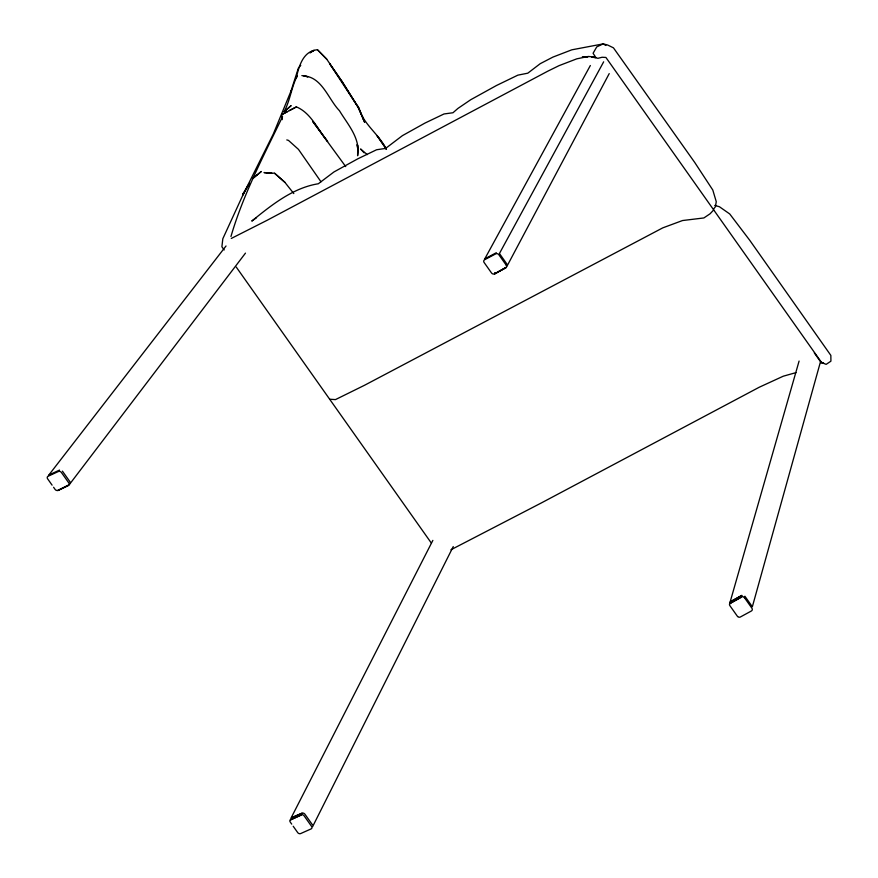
<?xml version="1.0" encoding="UTF-8"?>
<svg xmlns="http://www.w3.org/2000/svg" width="878" height="878" viewBox="0 0 878 878"><rect width="100%" height="100%" fill="white"/><g stroke="black" fill="none" stroke-linecap="round" stroke-linejoin="round"><path stroke-width="1.32" d="M357.796 145.441L357.609 155.735C360.671 138.351 347.765 124.511 339.435 110.683C328.493 99.499 322.149 77.077 303.986 75.991L307.98 76.77L301.867 75.585M230.958 236.489C243.206 194.466 263.587 155.911 282.551 116.642M738.2 616.949A2.239 1.965 21.6 0 0 740.406 616.971L751.359 611A2.272 1.997 21.6 0 0 751.93 608.245L744.467 597.688L744.884 596.206L752.347 606.764L820.447 361.89M729.925 602.703L799.09 361.056M730.847 601.485L741.811 595.438L730.847 601.485A2.261 1.997 21.6 0 0 730.013 603.757M300.759 65.312L298.366 68.144L290.761 91.806L291.211 90.544L273.376 133.862L243.019 194.795L222.825 238.739L221.893 246.762L224.164 249.967M312.634 826.593L453.246 546.577M290.881 818.373L432.865 540.376M301.955 813.215L291.573 817.758L301.955 813.215A2.261 1.8 32 0 1 304.929 814.213L312.392 824.749M507.067 266.056L609.222 73.598M495.17 272.795L495.236 272.674A2.261 1.997 21.6 0 1 494.709 272.871M484.557 259.273L590.345 65.51M603.658 61.822L499.439 253.501L506.902 264.058L506.266 265.222A2.239 1.965 21.5 0 1 505.673 267.955L494.479 273.969L505.937 267.472L494.632 273.793A2.261 1.997 21.6 0 1 491.548 273.003L484.085 262.456A2.239 1.965 21.6 0 1 484.678 259.712L495.719 253.874A2.272 1.997 21.6 0 1 498.803 254.664L506.266 265.222M242.679 194.268L249.648 183.096L243.041 194.74L242.679 194.268L243.019 194.795M284.011 111.846L290.969 105.777L284.011 111.846C290.212 100.586 291.408 87.065 297.291 75.76L296.281 77.813C299.025 66.091 303.086 50.946 317.463 49.75L326.715 59.155L342.497 82.334L359.234 108.883L364.644 122.283L357.609 106.018L363.613 119.507L362.526 116.807C369.188 128.44 380.415 137.067 386.43 149.359M69.296 484.371L69.406 484.239A2.261 1.8 32 0 0 69.878 481.671L62.426 471.135M70.097 483.602L245.467 253.127M48.477 475.503L226.019 245.983M713.551 209.03L715.394 206.791L716.261 201.688L712.793 190.021L694.685 162.397L613.448 47.84L607.576 44.987L603.131 43.9L571.787 49.826L552.931 57.092L540.233 63.677L527.799 73.181L517.877 75.146L496.465 85.506L470.696 99.741L457.877 108.466L452.982 112.746L444.016 113.964L424.996 123.063L402.442 135.629L385.629 148.404L376.596 149.754L357.708 158.863L333.969 171.945L318.308 183.765C292.846 187.837 271.39 205.2 251.788 221.08L256.519 217.678M713.693 209.93L710.093 213.771L703.871 217.953L682.513 220.543L662.758 227.863L364.535 385.266L335.462 399.6L329.678 399.227M345.712 166.59L312.722 121.438L327.626 141.457C317.869 129.856 311.218 113.053 296.413 106.897L281.794 114.601L282.277 119.638M485.314 258.549L496.355 252.71M289.367 110.562L296.413 106.897M287.194 111.835L281.794 114.601M450.941 549.771L541.594 502.809L759.272 387.22L783.264 376.201L795.973 372.623M49.179 474.855L59.506 470.092M300.671 833.562L311.075 828.92A2.239 1.778 32 0 0 311.569 826.385L304.106 815.827A2.261 1.8 32 0 0 301.121 814.839L290.585 819.865L301 815.223L301.483 814.136L290.717 819.481A2.239 1.778 32 0 0 290.223 822.017L291.715 824.124M231.276 238.454L266.967 220.367L547.872 71.14L559.077 65.641L576.791 58.837L588.304 56.466L594.099 56.982M266.341 172.79L271.697 173.295L263.993 172.582L274.584 173.24L284.801 182.24L293.801 193.577M582.399 56.708L587.799 57.037M591.849 57.3L595.888 57.553L593.078 53.284L596.744 46.907L603.131 43.9L605.886 45.469M820.82 362.79L823.542 363.009L821.04 362.142M594.395 57.487L597.962 58.31L602.078 57.257L605.919 57.454L821.479 362.394M286.799 139.92L288.467 140.392L298.454 149.37L320.975 181.757M714.758 205.419L719.433 206.747L729.717 213.947L749.713 240.254L830.851 355.403L830.917 361.176L826.154 364.359L821.106 362.384M367.267 154.616L360.562 148.986L364.063 152.783M274.584 173.24L284.801 182.24M326.715 59.155L317.463 49.75M814.323 352.923L820.359 361.462M236.248 267.066L431.405 543.153M52.098 485.15L47.621 478.817A2.272 1.8 32 0 1 48.092 476.26L58.42 471.497A2.239 1.778 32 0 1 61.394 472.463L68.857 483.021A2.261 1.8 32 0 1 68.385 485.578L57.805 490.55L68.824 484.996L58.047 490.341A2.239 1.778 32 0 1 56.466 490.385M53.591 487.257L55.084 489.375A2.239 1.778 32 0 0 55.94 490.144M293.208 826.242L297.686 832.574A2.272 1.8 32 0 0 299.08 833.595M386.463 149.051L377.09 135.684L386.287 149.183M356.742 144.87L357.752 148.349M300.177 833.705A2.272 1.8 32 0 1 299.628 833.716M737.718 616.619A2.239 1.965 21.6 0 1 737.333 616.191L729.87 605.644A2.261 1.997 21.6 0 1 730.452 602.879L741.57 596.305L741.361 597.27L730.408 603.23L741.405 596.919A2.239 1.965 21.5 0 1 744.467 597.688M257.056 174.963L252.469 178.761L261.315 171.484L257.056 174.963M311.931 51.418L309.956 52.834L314.137 50.331L311.931 51.418M342.069 81.478L329.557 63.545L359.234 108.883L342.069 81.478"/></g></svg>
